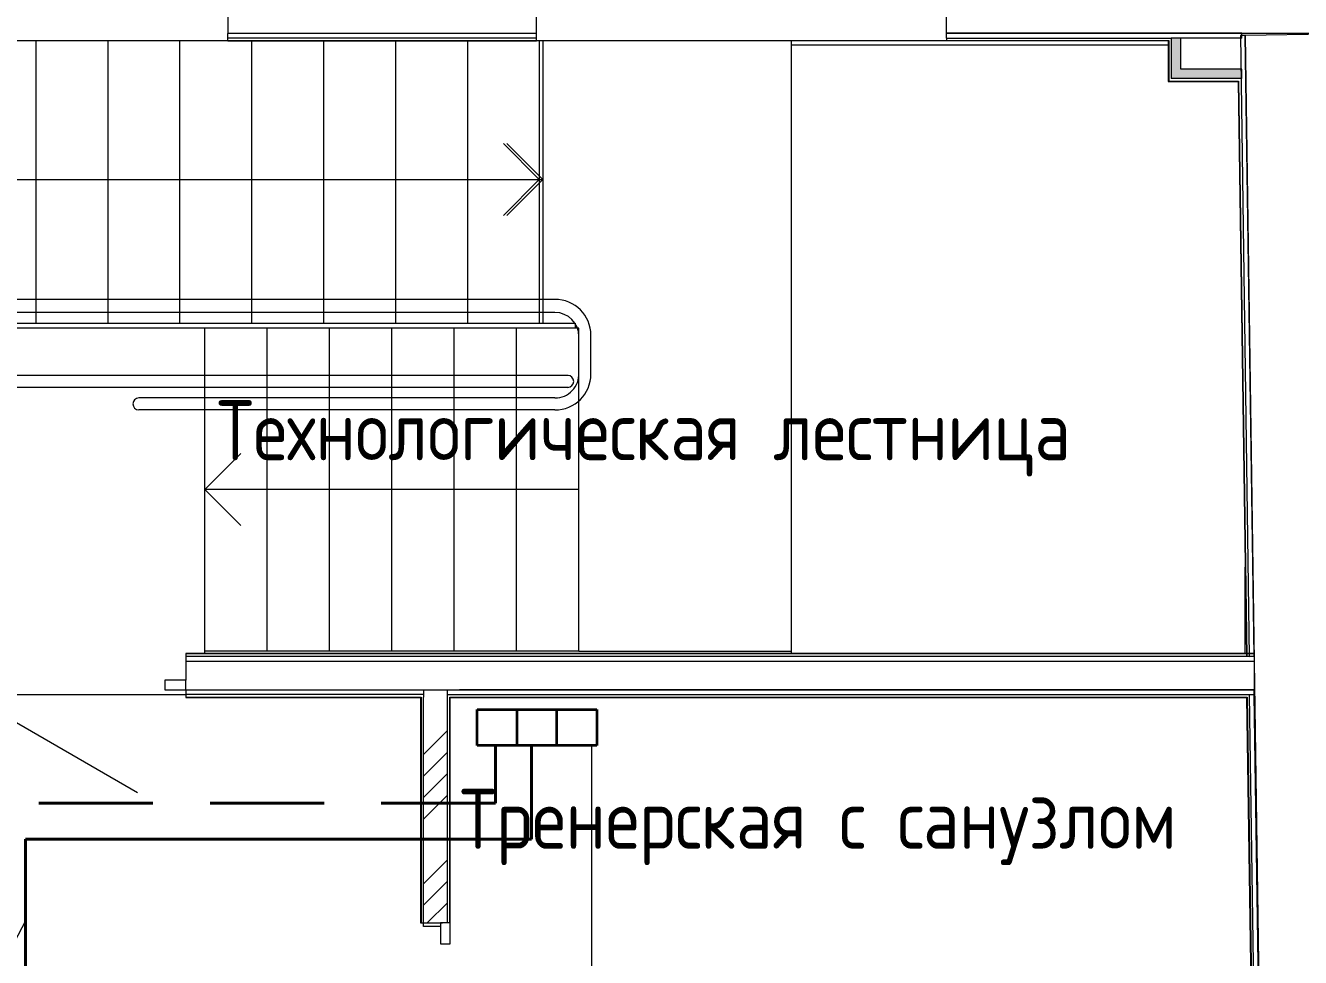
# Model space of a CAD drawing. Header units: millimetres. Extents: x -3929 to 624051, y 52832 to 514950.
# Drawn here: x 205948 to 211265, y 172676 to 176564 of the extents above; entities that cross this region are included whole.
import ezdxf
from ezdxf import colors
from ezdxf.entities.mleader import LeaderData, LeaderLine
from ezdxf.math import Vec2, Vec3

# ---------------------------------------------------------------- set-up
doc = ezdxf.new("R2010")
doc.units = ezdxf.units.MM
doc.linetypes.add('Hidden', pattern=[7.14375, 4.7625, -2.38125])
for name, color, linetype, lineweight in [('Двери', 7, 'Continuous', 9), ('Лестницы', 7, 'Continuous', 9), ('Марки помещений', 7, 'Continuous', 20), ('ОВ-О-Оборудование', 32, 'Continuous', 35), ('ОВ-ТЕКСТ', 7, 'Continuous', 25), ('Перекрытие', 7, 'Continuous', 18), ('Стены внутренние', 7, 'Continuous', 18), ('Стены наружные', 7, 'Continuous', 18), ('Стены несущие', 7, 'Continuous', 30), ('Стены отделка', 7, 'Continuous', 30), ('Стены перегородки', 7, 'Continuous', 30), ('Стены штриховка', 7, 'Continuous', 9), ('Стрелки вверх', 7, 'Continuous', 18)]:
    doc.layers.add(name, color=color, linetype=linetype, lineweight=lineweight)
doc.layers.add('Линии', color=7, linetype='Continuous', lineweight=9, true_color=0x00a600)
doc.layers.add('стояки', color=7, linetype='Continuous')
doc.layers.add('т11.2', color=7, linetype='Continuous', true_color=0x6d366d)
doc.layers.add('т21.2', color=7, linetype='Continuous', true_color=0x004285)
doc.styles.add('GOST Common_2', font='GOST_Common.ttf', dxfattribs={"width": 0.9, "height": 250})
doc.styles.add('СТИЛЬ', font='simplex.shx', dxfattribs={"width": 0.65})

# ---------------------------------------------------------------- blocks, each defined once
blk = doc.blocks.new('*U2933')
at = {"layer": 'ОВ-О-Оборудование', "color": 32, "ltscale": 0.1, "true_color": 0xcd6928}
for p, q in [((250, 75), (-250, 75)), ((-250, 75), (-250, -75)), ((-83.3, 75), (-83.3, -75)), ((83.3, 75), (83.3, -75)), ((250, -75), (250, 75)), ((-250, -75), (250, -75))]:
    blk.add_line(p, q, dxfattribs=at)
blk = doc.blocks.new('1 этаж')
at = {"layer": 'Стены внутренние', "lineweight": 5}
for points in [[(401504.8, -233833.5), (401504.8, -233704), (401464.8, -233704), (401464.8, -233833.5)], [(401753.1, -233873.5), (401755.7, -233872.9), (401755.1, -233833.5), (401464.8, -233833.5), (401464.8, -233873.5), (401745.8, -233873.5)]]:
    blk.add_hatch(color=253, dxfattribs=at).paths.add_polyline_path(points)
at = {"layer": 'Двери', "color": 253, "lineweight": 5}
for p, q in [((397354.8, -236382.7), (397267.8, -236382.7)), ((397267.8, -236382.7), (397267.8, -236422.7)), ((397354.8, -236422.7), (397354.8, -236382.7)), ((396411.8, -236422.7), (397153.1, -236850.7)), ((397267.8, -236422.7), (397354.8, -236422.7)), ((398458.1, -237394.7), (398418.1, -237394.7)), ((398418.1, -237394.7), (398418.1, -237481.7)), ((398458.1, -237481.7), (398458.1, -237394.7)), ((398418.1, -237481.7), (398458.1, -237481.7))]:
    blk.add_line(p, q, dxfattribs=at)
at = {"layer": 'Лестницы', "color": 253, "lineweight": 5}
for p, q in [((396729.5, -233716), (396729.5, -234893.6)), ((396729.5, -233716), (396729.5, -234893.6)), ((397029.5, -233716), (397029.5, -234893.6)), ((397029.5, -233716), (397029.5, -234893.6)), ((397329.5, -233716), (397329.5, -234893.6)), ((397329.5, -233716), (397329.5, -234893.6)), ((397629.5, -233715.9), (397629.5, -234893.6)), ((397629.5, -233715.9), (397629.5, -234893.6)), ((397929.5, -233716), (397929.5, -234893.6)), ((397929.5, -233716), (397929.5, -234893.6)), ((398229.5, -233716), (398229.5, -234893.6)), ((398229.5, -233716), (398229.5, -234893.6)), ((398529.5, -233716), (398529.5, -234893.6)), ((398529.5, -233716), (398529.5, -234893.6)), ((398829.5, -233716), (398829.5, -234893.6)), ((396429.5, -234893.6), (396729.5, -234893.6)), ((396729.5, -234893.6), (397029.5, -234893.6)), ((397029.5, -234893.6), (397329.5, -234893.6)), ((397329.5, -234893.6), (397629.5, -234893.6)), ((397434.5, -236261), (397434.5, -234913.6)), ((397694.5, -234913.6), (397434.5, -234913.6)), ((397629.5, -234893.6), (397929.5, -234893.6)), ((397954.5, -234913.6), (397694.5, -234913.6)), ((397694.5, -236261), (397694.5, -234913.6)), ((397694.5, -236261), (397694.5, -234913.6)), ((397929.5, -234893.6), (398229.5, -234893.6)), ((398214.5, -234913.6), (397954.5, -234913.6)), ((397954.5, -236261), (397954.5, -234913.6)), ((397954.5, -236261), (397954.5, -234913.6)), ((398474.5, -234913.6), (398214.5, -234913.6)), ((398214.5, -236261), (398214.5, -234913.6)), ((398214.5, -236261), (398214.5, -234913.6)), ((398229.5, -234893.6), (398529.5, -234893.6)), ((398734.5, -234913.6), (398474.5, -234913.6)), ((398474.5, -236261), (398474.5, -234913.6)), ((398474.5, -236261), (398474.5, -234913.6)), ((398529.5, -234893.6), (398829.5, -234893.6)), ((398994.5, -234913.6), (398734.5, -234913.6)), ((398734.5, -236261), (398734.5, -234913.6)), ((398734.5, -236261), (398734.5, -234913.6)), ((398829.5, -234893.6), (398844.5, -234893.6)), ((398994.5, -236261), (398994.5, -234913.6)), ((398994.5, -236261), (398994.5, -234913.6)), ((397694.5, -236261), (397434.5, -236261)), ((397954.5, -236261), (397694.5, -236261)), ((398214.5, -236261), (397954.5, -236261)), ((398474.5, -236261), (398214.5, -236261)), ((398734.5, -236261), (398474.5, -236261)), ((398994.5, -236261), (398734.5, -236261))]:
    blk.add_line(p, q, dxfattribs=at)
at = {"layer": 'Линии', "color": 253, "lineweight": 5}
for p, q in [((398894.8, -234794), (395857.1, -234794)), ((398894.8, -234848.6), (395857.1, -234848.6)), ((398994.7, -235100.8), (398994.7, -234939)), ((399044.8, -235105.4), (399044.8, -234939)), ((398949.8, -235111), (394459.8, -235111)), ((398949.8, -235161), (394459.8, -235161)), ((398894.8, -235205.4), (397159.5, -235205.4)), ((398894.8, -235255.4), (397159.5, -235255.4))]:
    blk.add_line(p, q, dxfattribs=at)
for centre, radius, start, end in [((398894.8, -234944), 150, 0, 90), ((398894.8, -234948.6), 100, 0, 90), ((398894.8, -235105.4), 100, 270, 2.6205), ((398894.8, -235105.4), 150, 270, 0), ((398948.1, -235136), 25, 270, 90), ((397159.5, -235230.4), 25, 90, 270)]:
    blk.add_arc(centre, radius, start, end, dxfattribs=at)
at = {"layer": 'Перекрытие', "color": 253, "lineweight": 5}
for p, q in [((398844.5, -233716), (398844.5, -234893.6)), ((399879.5, -233716), (399879.5, -236270.7)), ((401453, -233733.6), (399879.5, -233733.6)), ((397434.5, -234913.6), (394471.8, -234913.6)), ((397434.5, -236270.7), (397434.5, -234913.6)), ((398844.5, -234893.6), (398979.5, -234893.6)), ((398979.5, -234893.6), (398979.5, -234913.6)), ((401773.1, -236270.7), (401773.1, -235911.6)), ((398994.5, -236261), (399879.5, -236261)), ((396324.8, -236442.7), (397354.8, -236442.7)), ((401812.4, -236422.9), (401810.5, -236422.9)), ((398346.1, -237409.7), (398346.1, -237394.7)), ((398418.1, -237409.7), (398346.1, -237409.7))]:
    blk.add_line(p, q, dxfattribs=at)
at = {"layer": 'Стены внутренние', "color": 253, "lineweight": 5}
blk.add_line((400527, -233704), (400527, -233435.3), dxfattribs=at)
at = {"layer": 'Стены внутренние', "color": 253, "linetype": 'Continuous', "lineweight": 5}
for p, q in [((398346.1, -236423), (398346.5, -236422.7)), ((398346.1, -236692.4), (398446.1, -236592.4)), ((398346.1, -236782.2), (398446.1, -236682.2)), ((398346.1, -236872), (398446.1, -236772)), ((398346.1, -236961.8), (398446.1, -236861.8)), ((398346.1, -237231.2), (398446.1, -237131.2)), ((398346.1, -237321), (398446.1, -237221)), ((398362.3, -237394.7), (398446.1, -237310.8))]:
    blk.add_line(p, q, dxfattribs=at)
at = {"layer": 'Стены наружные', "color": 253, "lineweight": 5}
for p, q in [((397530.2, -233716), (395820.2, -233716)), ((400527, -233716), (398817.9, -233716)), ((400527, -233704), (400527, -233716))]:
    blk.add_line(p, q, dxfattribs=at)
at = {"layer": 'Стены несущие', "color": 253, "lineweight": 5}
for p, q in [((397530.2, -233435.3), (397530.2, -233685.3)), ((398817.9, -233685.3), (398817.9, -233435.3)), ((398817.9, -233685.3), (397530.2, -233685.3)), ((401759.8, -233684), (400527, -233684)), ((401759.8, -233685.3), (401759.8, -233684)), ((402964.3, -233685.3), (401759.8, -233685.3)), ((402343, -233685.3), (401773.1, -233693.6)), ((401773.1, -233693.6), (401871.8, -240540.7))]:
    blk.add_line(p, q, dxfattribs=at)
at = {"layer": 'Стены отделка', "color": 253, "lineweight": 5}
for p, q in [((397530.2, -233716), (397530.2, -233685.3)), ((398817.9, -233716), (398817.9, -233685.3)), ((401759.8, -233685.3), (400527, -233685.3)), ((401773.1, -233693.6), (401753.1, -233693.9)), ((401753.1, -233693.9), (401790.4, -236282.9)), ((401759.8, -233704), (401759.8, -233685.3)), ((401810.4, -236282.7), (401773.1, -233693.6)), ((397530.2, -233704), (397531.2, -233704)), ((397530.2, -233716), (398817.9, -233716)), ((401452.8, -233716), (400527, -233716)), ((401452.8, -233716), (401452.8, -233883.5)), ((401464.8, -233704), (401464.8, -233873.5)), ((401759.8, -233704), (401464.8, -233704)), ((401504.8, -233833.5), (401504.8, -233704)), ((401759.8, -233833.5), (401504.8, -233833.5)), ((401759.8, -233873.5), (401759.8, -233833.5)), ((401454.8, -233885.5), (401743.8, -233885.5)), ((401759.8, -233873.5), (401464.8, -233873.5)), ((401743.8, -233885.5), (401778.4, -236282.7)), ((397354.8, -236270.7), (397354.8, -236302.7)), ((401810.3, -236270.7), (397354.8, -236270.7)), ((397354.8, -236282.7), (397439.8, -236282.7)), ((401790.4, -236282.9), (401810.4, -236282.7)), ((401812.4, -236282.7), (401810.4, -236282.7)), ((401812.4, -236302.7), (401812.4, -236282.7)), ((397354.8, -236302.7), (397354.8, -236302.7)), ((397354.8, -236422.7), (397354.8, -236454.7)), ((397439.8, -236442.7), (397354.8, -236442.7)), ((397354.8, -236454.7), (398334.1, -236454.7)), ((398334.1, -236454.7), (398334.1, -237394.7)), ((398346.1, -236422.7), (398346.1, -236452.7)), ((401810.5, -236442.9), (398446.1, -236442.9)), ((398458.1, -237394.7), (398458.1, -236454.9)), ((398458.1, -236454.9), (401779.3, -236454.9)), ((401810.5, -236422.9), (398496.1, -236422.9)), ((401779.3, -236454.9), (401817.1, -239007.6)), ((401811.1, -236442.9), (401791.1, -236443.2)), ((401851.9, -240546.2), (401791.1, -236442.9)), ((401810.5, -236442.9), (401810.5, -236422.9)), ((401871.9, -240545.9), (401811.1, -236442.9)), ((398334.1, -237394.7), (398426.1, -237394.7))]:
    blk.add_line(p, q, dxfattribs=at)
at = {"layer": 'Стены перегородки', "color": 253, "lineweight": 5}
for p, q in [((397354.8, -236302.7), (397354.8, -236382.7)), ((397354.8, -236302.7), (401812.4, -236302.7)), ((401812.4, -236422.7), (401812.4, -236302.7)), ((397354.8, -236422.7), (401812.4, -236422.7))]:
    blk.add_line(p, q, dxfattribs=at)
at = {"layer": 'Стены штриховка', "color": 253, "lineweight": 5}
for p, q in [((397530.2, -233714), (398817.9, -233714)), ((398817.9, -233704), (397531.2, -233704)), ((400527, -233704), (401464.8, -233704)), ((400527, -233714), (401454.8, -233714)), ((401454.8, -233714), (401454.8, -233885.5)), ((401452.8, -233883.5), (401745.8, -233883.5)), ((401452.8, -233883.5), (401452.8, -233885.5)), ((401452.8, -233885.5), (401454.8, -233885.5)), ((401745.8, -233883.5), (401780.4, -236282.7)), ((401810.3, -236272.7), (397354.8, -236272.7)), ((397439.8, -236282.7), (401810.4, -236282.7)), ((397354.8, -236452.7), (398336.1, -236452.7)), ((398346.1, -236442.7), (397439.8, -236442.7)), ((398336.1, -236452.7), (398336.1, -237394.7)), ((398346.1, -237394.7), (398346.1, -236452.7)), ((398446.1, -237394.7), (398446.1, -236422.7)), ((398456.1, -237394.7), (398456.1, -236452.9)), ((398456.1, -236452.9), (401781.3, -236452.9)), ((401781.3, -236452.9), (401819.2, -239009.6))]:
    blk.add_line(p, q, dxfattribs=at)
at = {"layer": 'Стрелки вверх', "color": 253, "lineweight": 5}
for p, q in [((398829.5, -234293.6), (398679.5, -234143.6)), ((398844.5, -234293.6), (398694.5, -234143.6)), ((396429.5, -234293.6), (396729.5, -234293.6)), ((396729.5, -234293.6), (397029.5, -234293.6)), ((397029.5, -234293.6), (397329.5, -234293.6)), ((397329.5, -234293.6), (397629.5, -234293.6)), ((397629.5, -234293.6), (397929.5, -234293.6)), ((397929.5, -234293.6), (398229.5, -234293.6)), ((398229.5, -234293.6), (398529.5, -234293.6)), ((398529.5, -234293.6), (398829.5, -234293.6)), ((398829.5, -234293.6), (398679.5, -234443.6)), ((398844.5, -234293.6), (398694.5, -234443.6)), ((398829.5, -234293.6), (398844.5, -234293.6)), ((397434.5, -235587.3), (397584.5, -235437.3)), ((397694.5, -235587.3), (397434.5, -235587.3)), ((397434.5, -235587.3), (397584.5, -235737.3)), ((397954.5, -235587.3), (397694.5, -235587.3)), ((398214.5, -235587.3), (397954.5, -235587.3)), ((398474.5, -235587.3), (398214.5, -235587.3)), ((398734.5, -235587.3), (398474.5, -235587.3)), ((398994.5, -235587.3), (398734.5, -235587.3))]:
    blk.add_line(p, q, dxfattribs=at)
at = {"layer": 'Марки помещений', "color": 253, "lineweight": 5, "style": 'GOST Common_2', "width": 0.9}
for s, p in [('Технологическая лестница', (397485.1, -235465)), ('Тренерская с санузлом', (398497.8, -237085.6))]:
    blk.add_text(s, height=250, dxfattribs=at).set_placement(p)

msp = doc.modelspace()

# ---------------------------------------------------------------- linework, layer by layer
at = {"layer": 'стояки', "color": 7, "lineweight": 15}
msp.add_lwpolyline([(208307.898, 173560.519), (208307.898, 167929.692)], dxfattribs=at)
at = {"layer": 'т11.2', "lineweight": 40}
for p, q in [((208057.928, 173560.52), (208057.928, 173169.725)), ((205944.999, 170123.625), (205948.314, 173169.725)), ((208057.928, 173169.725), (205948.314, 173169.725))]:
    msp.add_line(p, q, dxfattribs=at)
at = {"layer": 'т21.2', "linetype": 'Hidden', "lineweight": 40, "ltscale": 100}
for p, q in [((207907.928, 173560.52), (207907.928, 173319.725)), ((207907.928, 173319.725), (205853.675, 173319.725))]:
    msp.add_line(p, q, dxfattribs=at)

# ---------------------------------------------------------------- block references
at = {"layer": 'ОВ-О-Оборудование', "ltscale": 10, "xscale": -1, "rotation": 179.9999929424381}
msp.add_blockref('*U2933', (208080.892, 173635.52), dxfattribs=at)
at = {"layer": 'стояки', "color": 5, "lineweight": 40}
msp.add_blockref('1 этаж', (-190738.98, 410215.433), dxfattribs=at)

# ---------------------------------------------------------------- leaders
at = {"layer": 'ОВ-ТЕКСТ', "color": 7}
ml = msp.add_multileader_mtext('Standard', dxfattribs=at)
ml.set_content('\\A1;ПЭ %%C16х2.2', color=7, style='СТИЛЬ')
ml.set_leader_properties(color=7, lineweight=18)
ml.build(insert=Vec2(0, 0))
ml.multileader.update_dxf_attribs({"text_left_attachment_type": 6, "text_right_attachment_type": 6, "dogleg_length": 0.36, "arrow_head_size": 0.126})
ctx = ml.context
ctx.base_point, ctx.char_height, ctx.arrow_head_size, ctx.landing_gap_size, ctx.plane_origin = Vec3(206800.704, 172280.346), 270, 0.126, 0.063, Vec3(215325.703, 169972.194)
ctx.left_attachment, ctx.right_attachment, ctx.text_align_type = 6, 6, 1
notes = []
notes.append((ctx, [(0, (1, 1, 0), (206800.452, 172280.346), (1, 0), 0.252, [(0, [(205947.943, 172829.164), (205852.842, 172648.301)], 0, [])])]))
ctx.mtext.insert, ctx.mtext.width, ctx.mtext.alignment, ctx.mtext.flow_direction = Vec3(207502.767, 172604.346), 1912.62067, 2, 5
for ctx, leaders in notes:
    for number, flags, end, landing, length, lines in leaders:
        leader = LeaderData()
        leader.index, (leader.has_last_leader_line, leader.has_dogleg_vector, leader.attachment_direction) = number, flags
        leader.last_leader_point, leader.dogleg_vector, leader.dogleg_length = Vec3(end), Vec3(landing), length
        for number, points, colour, breaks in lines:
            line = LeaderLine()
            line.index, line.vertices, line.color, line.breaks = number, Vec3.list(points), colors.encode_raw_color(colour), breaks
            leader.lines.append(line)
        ctx.leaders.append(leader)

doc.saveas('drawing.dxf')
